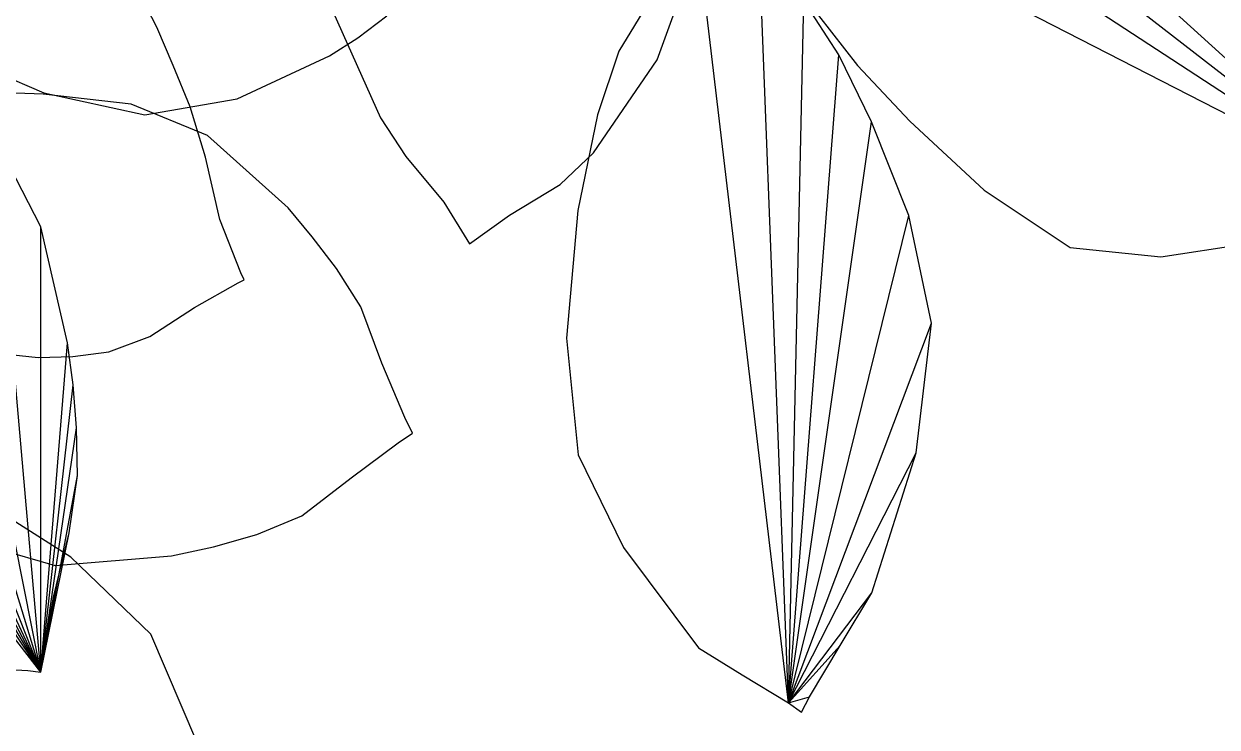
# Model space of a CAD drawing. Extents: x -23.2 to 18.8, y -18.4 to 11.3.
# Drawn here: x -4.2161 to -4.0868, y -0.8167 to -0.7405 of the extents above; entities that cross this region are included whole.
import ezdxf

# ---------------------------------------------------------------- set-up
doc = ezdxf.new("R2010")
doc.units = 0
doc.layers.add('FURNISHINGELEMENT', color=8, linetype='CONTINUOUS')

msp = doc.modelspace()

# ---------------------------------------------------------------- linework, layer by layer
at = {"layer": 'FURNISHINGELEMENT'}
for p, q in [((-4.0707, -0.75807, 4.03653), (-4.11596, -0.71684, 3.99841)), ((-4.0707, -0.75807, 4.03653), (-4.12229, -0.71799, 3.99338)), ((-4.0707, -0.75807, 4.03653), (-4.12772, -0.72083, 3.98973)), ((-4.0707, -0.75807, 4.03653), (-4.13296, -0.72608, 3.98712)), ((-4.21423, -0.81071, 4.23266), (-4.27018, -0.72757, 4.16588)), ((-4.21423, -0.81071, 4.23266), (-4.26409, -0.72691, 4.16923)), ((-4.21423, -0.81071, 4.23266), (-4.25833, -0.72778, 4.17315)), ((-4.21423, -0.81071, 4.23266), (-4.2772, -0.72992, 4.16304)), ((-4.21423, -0.81071, 4.23266), (-4.2522, -0.73013, 4.17784)), ((-4.20167, -0.74087, 4.16194), (-4.20757, -0.72948, 4.15503)), ((-4.13323, -0.81405, 4.02399), (-4.14286, -0.73275, 3.98577)), ((-4.21423, -0.81071, 4.23266), (-4.24496, -0.73372, 4.1834)), ((-4.13323, -0.81405, 4.02399), (-4.13631, -0.73441, 3.98859)), ((-4.14746, -0.74441, 4.01617), (-4.14459, -0.73656, 4.00376)), ((-4.14823, -0.73787, 3.98786), (-4.15163, -0.74348, 3.99038)), ((-4.14823, -0.73787, 3.98786), (-4.15163, -0.74348, 3.99038)), ((-4.14823, -0.73787, 3.98786), (-4.15163, -0.74348, 3.99038)), ((-4.14823, -0.73787, 3.98786), (-4.15163, -0.74348, 3.99038)), ((-4.14823, -0.73787, 3.98786), (-4.15163, -0.74348, 3.99038)), ((-4.14823, -0.73787, 3.98786), (-4.15163, -0.74348, 3.99038)), ((-4.14823, -0.73787, 3.98786), (-4.15163, -0.74348, 3.99038)), ((-4.14823, -0.73787, 3.98786), (-4.15163, -0.74348, 3.99038)), ((-4.14823, -0.73787, 3.98786), (-4.15163, -0.74348, 3.99038)), ((-4.14823, -0.73787, 3.98786), (-4.15163, -0.74348, 3.99038)), ((-4.14823, -0.73787, 3.98786), (-4.15163, -0.74348, 3.99038)), ((-4.14823, -0.73787, 3.98786), (-4.15163, -0.74348, 3.99038)), ((-4.13323, -0.81405, 4.02399), (-4.13155, -0.73802, 3.99252)), ((-4.12778, -0.74387, 3.99772), (-4.13155, -0.73802, 3.99252)), ((-4.12778, -0.74387, 3.99772), (-4.13155, -0.73802, 3.99252)), ((-4.12778, -0.74387, 3.99772), (-4.13155, -0.73802, 3.99252)), ((-4.12778, -0.74387, 3.99772), (-4.13155, -0.73802, 3.99252)), ((-4.12778, -0.74387, 3.99772), (-4.13155, -0.73802, 3.99252)), ((-4.12778, -0.74387, 3.99772), (-4.13155, -0.73802, 3.99252)), ((-4.12778, -0.74387, 3.99772), (-4.13155, -0.73802, 3.99252)), ((-4.12778, -0.74387, 3.99772), (-4.13155, -0.73802, 3.99252)), ((-4.12778, -0.74387, 3.99772), (-4.13155, -0.73802, 3.99252)), ((-4.21423, -0.81071, 4.23266), (-4.2363, -0.73873, 4.19017)), ((-4.18257, -0.73924, 4.02238), (-4.17743, -0.7507, 4.03062)), ((-4.1999, -0.74502, 4.16382), (-4.20167, -0.74087, 4.16194)), ((-4.17989, -0.74204, 3.9015), (-4.17674, -0.73965, 3.90507)), ((-4.12996, -0.73962, 3.99216), (-4.12576, -0.74504, 3.99583)), ((-4.12996, -0.73962, 3.99216), (-4.12576, -0.74504, 3.99583)), ((-4.12996, -0.73962, 3.99216), (-4.12576, -0.74504, 3.99583)), ((-4.12996, -0.73962, 3.99216), (-4.12576, -0.74504, 3.99583)), ((-4.12996, -0.73962, 3.99216), (-4.12576, -0.74504, 3.99583)), ((-4.12996, -0.73962, 3.99216), (-4.12576, -0.74504, 3.99583)), ((-4.12996, -0.73962, 3.99216), (-4.12576, -0.74504, 3.99583)), ((-4.12996, -0.73962, 3.99216), (-4.12576, -0.74504, 3.99583)), ((-4.12996, -0.73962, 3.99216), (-4.12576, -0.74504, 3.99583)), ((-4.12996, -0.73962, 3.99216), (-4.12576, -0.74504, 3.99583)), ((-4.12996, -0.73962, 3.99216), (-4.12576, -0.74504, 3.99583)), ((-4.18297, -0.74399, 3.89793), (-4.17989, -0.74204, 3.9015)), ((-4.22443, -0.74344, 3.86345), (-4.21393, -0.748, 3.87131)), ((-4.19298, -0.74865, 3.88786), (-4.18297, -0.74399, 3.89793)), ((-4.15434, -0.75449, 4.0268), (-4.14746, -0.74441, 4.01617)), ((-4.15163, -0.74348, 3.99038), (-4.15392, -0.75037, 3.99343)), ((-4.15163, -0.74348, 3.99038), (-4.15392, -0.75037, 3.99343)), ((-4.15163, -0.74348, 3.99038), (-4.15392, -0.75037, 3.99343)), ((-4.15163, -0.74348, 3.99038), (-4.15392, -0.75037, 3.99343)), ((-4.15163, -0.74348, 3.99038), (-4.15392, -0.75037, 3.99343)), ((-4.15163, -0.74348, 3.99038), (-4.15392, -0.75037, 3.99343)), ((-4.15163, -0.74348, 3.99038), (-4.15392, -0.75037, 3.99343)), ((-4.15163, -0.74348, 3.99038), (-4.15392, -0.75037, 3.99343)), ((-4.15163, -0.74348, 3.99038), (-4.15392, -0.75037, 3.99343)), ((-4.15163, -0.74348, 3.99038), (-4.15392, -0.75037, 3.99343)), ((-4.15163, -0.74348, 3.99038), (-4.15392, -0.75037, 3.99343)), ((-4.15163, -0.74348, 3.99038), (-4.15392, -0.75037, 3.99343)), ((-4.13323, -0.81405, 4.02399), (-4.12778, -0.74387, 3.99772)), ((-4.12425, -0.75112, 4.00374), (-4.12778, -0.74387, 3.99772)), ((-4.12425, -0.75112, 4.00374), (-4.12778, -0.74387, 3.99772)), ((-4.12425, -0.75112, 4.00374), (-4.12778, -0.74387, 3.99772)), ((-4.12425, -0.75112, 4.00374), (-4.12778, -0.74387, 3.99772)), ((-4.12425, -0.75112, 4.00374), (-4.12778, -0.74387, 3.99772)), ((-4.12425, -0.75112, 4.00374), (-4.12778, -0.74387, 3.99772)), ((-4.12425, -0.75112, 4.00374), (-4.12778, -0.74387, 3.99772)), ((-4.12425, -0.75112, 4.00374), (-4.12778, -0.74387, 3.99772)), ((-4.21423, -0.81071, 4.23266), (-4.22738, -0.74492, 4.1978)), ((-4.19807, -0.74949, 4.16528), (-4.1999, -0.74502, 4.16382)), ((-4.12576, -0.74504, 3.99583), (-4.12007, -0.75105, 4.00022)), ((-4.12576, -0.74504, 3.99583), (-4.12007, -0.75105, 4.00022)), ((-4.12576, -0.74504, 3.99583), (-4.12007, -0.75105, 4.00022)), ((-4.12576, -0.74504, 3.99583), (-4.12007, -0.75105, 4.00022)), ((-4.12576, -0.74504, 3.99583), (-4.12007, -0.75105, 4.00022)), ((-4.12576, -0.74504, 3.99583), (-4.12007, -0.75105, 4.00022)), ((-4.12576, -0.74504, 3.99583), (-4.12007, -0.75105, 4.00022)), ((-4.12576, -0.74504, 3.99583), (-4.12007, -0.75105, 4.00022)), ((-4.12576, -0.74504, 3.99583), (-4.12007, -0.75105, 4.00022)), ((-4.12576, -0.74504, 3.99583), (-4.12007, -0.75105, 4.00022)), ((-4.12576, -0.74504, 3.99583), (-4.12007, -0.75105, 4.00022)), ((-4.214, -0.74813, 3.90193), (-4.2229, -0.74777, 3.895)), ((-4.20445, -0.74922, 3.91013), (-4.214, -0.74813, 3.90193)), ((-4.21393, -0.748, 3.87131), (-4.20298, -0.75037, 3.87934)), ((-4.19618, -0.7526, 3.91868), (-4.20445, -0.74922, 3.91013)), ((-4.20298, -0.75037, 3.87934), (-4.19298, -0.74865, 3.88786)), ((-4.19641, -0.75496, 4.16583), (-4.19807, -0.74949, 4.16528)), ((-4.17743, -0.7507, 4.03062), (-4.17471, -0.75487, 4.03255)), ((-4.15392, -0.75037, 3.99343), (-4.15607, -0.76071, 3.99775)), ((-4.15392, -0.75037, 3.99343), (-4.15607, -0.76071, 3.99775)), ((-4.15392, -0.75037, 3.99343), (-4.15607, -0.76071, 3.99775)), ((-4.15392, -0.75037, 3.99343), (-4.15607, -0.76071, 3.99775)), ((-4.15392, -0.75037, 3.99343), (-4.15607, -0.76071, 3.99775)), ((-4.15392, -0.75037, 3.99343), (-4.15607, -0.76071, 3.99775)), ((-4.15392, -0.75037, 3.99343), (-4.15607, -0.76071, 3.99775)), ((-4.15392, -0.75037, 3.99343), (-4.15607, -0.76071, 3.99775)), ((-4.15392, -0.75037, 3.99343), (-4.15607, -0.76071, 3.99775)), ((-4.15392, -0.75037, 3.99343), (-4.15607, -0.76071, 3.99775)), ((-4.15392, -0.75037, 3.99343), (-4.15607, -0.76071, 3.99775)), ((-4.15392, -0.75037, 3.99343), (-4.15607, -0.76071, 3.99775)), ((-4.13323, -0.81405, 4.02399), (-4.12425, -0.75112, 4.00374)), ((-4.1202, -0.76125, 4.01156), (-4.12425, -0.75112, 4.00374)), ((-4.1202, -0.76125, 4.01156), (-4.12425, -0.75112, 4.00374)), ((-4.1202, -0.76125, 4.01156), (-4.12425, -0.75112, 4.00374)), ((-4.1202, -0.76125, 4.01156), (-4.12425, -0.75112, 4.00374)), ((-4.1202, -0.76125, 4.01156), (-4.12425, -0.75112, 4.00374)), ((-4.1202, -0.76125, 4.01156), (-4.12425, -0.75112, 4.00374)), ((-4.1202, -0.76125, 4.01156), (-4.12425, -0.75112, 4.00374)), ((-4.12007, -0.75105, 4.00022), (-4.11204, -0.75853, 4.00629)), ((-4.12007, -0.75105, 4.00022), (-4.11204, -0.75853, 4.00629)), ((-4.12007, -0.75105, 4.00022), (-4.11204, -0.75853, 4.00629)), ((-4.12007, -0.75105, 4.00022), (-4.11204, -0.75853, 4.00629)), ((-4.12007, -0.75105, 4.00022), (-4.11204, -0.75853, 4.00629)), ((-4.12007, -0.75105, 4.00022), (-4.11204, -0.75853, 4.00629)), ((-4.12007, -0.75105, 4.00022), (-4.11204, -0.75853, 4.00629)), ((-4.12007, -0.75105, 4.00022), (-4.11204, -0.75853, 4.00629)), ((-4.12007, -0.75105, 4.00022), (-4.11204, -0.75853, 4.00629)), ((-4.12007, -0.75105, 4.00022), (-4.11204, -0.75853, 4.00629)), ((-4.12007, -0.75105, 4.00022), (-4.11204, -0.75853, 4.00629)), ((-4.21423, -0.81071, 4.23266), (-4.21936, -0.75259, 4.20633)), ((-4.21423, -0.7625, 4.21602), (-4.21936, -0.75259, 4.20633)), ((-4.21423, -0.7625, 4.21602), (-4.21936, -0.75259, 4.20633)), ((-4.21423, -0.7625, 4.21602), (-4.21936, -0.75259, 4.20633)), ((-4.21423, -0.7625, 4.21602), (-4.21936, -0.75259, 4.20633)), ((-4.21423, -0.7625, 4.21602), (-4.21936, -0.75259, 4.20633)), ((-4.21423, -0.7625, 4.21602), (-4.21936, -0.75259, 4.20633)), ((-4.21423, -0.7625, 4.21602), (-4.21936, -0.75259, 4.20633)), ((-4.21423, -0.7625, 4.21602), (-4.21936, -0.75259, 4.20633)), ((-4.18744, -0.76044, 3.92518), (-4.19618, -0.7526, 3.91868)), ((-4.19486, -0.76169, 4.16542), (-4.19641, -0.75496, 4.16583)), ((-4.17471, -0.75487, 4.03255), (-4.17059, -0.75981, 4.03362)), ((-4.15798, -0.75792, 4.02992), (-4.15434, -0.75449, 4.0268)), ((-4.16345, -0.76124, 4.03254), (-4.15798, -0.75792, 4.02992)), ((-4.11204, -0.75853, 4.00629), (-4.1027, -0.76474, 4.01391)), ((-4.11204, -0.75853, 4.00629), (-4.1027, -0.76474, 4.01391)), ((-4.11204, -0.75853, 4.00629), (-4.1027, -0.76474, 4.01391)), ((-4.11204, -0.75853, 4.00629), (-4.1027, -0.76474, 4.01391)), ((-4.11204, -0.75853, 4.00629), (-4.1027, -0.76474, 4.01391)), ((-4.11204, -0.75853, 4.00629), (-4.1027, -0.76474, 4.01391)), ((-4.11204, -0.75853, 4.00629), (-4.1027, -0.76474, 4.01391)), ((-4.11204, -0.75853, 4.00629), (-4.1027, -0.76474, 4.01391)), ((-4.11204, -0.75853, 4.00629), (-4.1027, -0.76474, 4.01391)), ((-4.11204, -0.75853, 4.00629), (-4.1027, -0.76474, 4.01391)), ((-4.11204, -0.75853, 4.00629), (-4.1027, -0.76474, 4.01391)), ((-4.17059, -0.75981, 4.03362), (-4.16778, -0.76434, 4.03404)), ((-4.18486, -0.76358, 3.92701), (-4.18744, -0.76044, 3.92518)), ((-4.16778, -0.76434, 4.03404), (-4.16345, -0.76124, 4.03254)), ((-4.15607, -0.76071, 3.99775), (-4.15727, -0.77454, 4.00293)), ((-4.15607, -0.76071, 3.99775), (-4.15727, -0.77454, 4.00293)), ((-4.15607, -0.76071, 3.99775), (-4.15727, -0.77454, 4.00293)), ((-4.15607, -0.76071, 3.99775), (-4.15727, -0.77454, 4.00293)), ((-4.15607, -0.76071, 3.99775), (-4.15727, -0.77454, 4.00293)), ((-4.15607, -0.76071, 3.99775), (-4.15727, -0.77454, 4.00293)), ((-4.15607, -0.76071, 3.99775), (-4.15727, -0.77454, 4.00293)), ((-4.15607, -0.76071, 3.99775), (-4.15727, -0.77454, 4.00293)), ((-4.15607, -0.76071, 3.99775), (-4.15727, -0.77454, 4.00293)), ((-4.15607, -0.76071, 3.99775), (-4.15727, -0.77454, 4.00293)), ((-4.15607, -0.76071, 3.99775), (-4.15727, -0.77454, 4.00293)), ((-4.15607, -0.76071, 3.99775), (-4.15727, -0.77454, 4.00293)), ((-4.13323, -0.81405, 4.02399), (-4.1202, -0.76125, 4.01156)), ((-4.11773, -0.77294, 4.01956), (-4.1202, -0.76125, 4.01156)), ((-4.11773, -0.77294, 4.01956), (-4.1202, -0.76125, 4.01156)), ((-4.11773, -0.77294, 4.01956), (-4.1202, -0.76125, 4.01156)), ((-4.11773, -0.77294, 4.01956), (-4.1202, -0.76125, 4.01156)), ((-4.11773, -0.77294, 4.01956), (-4.1202, -0.76125, 4.01156)), ((-4.11773, -0.77294, 4.01956), (-4.1202, -0.76125, 4.01156)), ((-4.21423, -0.81071, 4.23266), (-4.21423, -0.7625, 4.21602)), ((-4.21134, -0.77506, 4.224), (-4.21423, -0.7625, 4.21602)), ((-4.21134, -0.77506, 4.224), (-4.21423, -0.7625, 4.21602)), ((-4.21134, -0.77506, 4.224), (-4.21423, -0.7625, 4.21602)), ((-4.21134, -0.77506, 4.224), (-4.21423, -0.7625, 4.21602)), ((-4.21134, -0.77506, 4.224), (-4.21423, -0.7625, 4.21602)), ((-4.21134, -0.77506, 4.224), (-4.21423, -0.7625, 4.21602)), ((-4.21134, -0.77506, 4.224), (-4.21423, -0.7625, 4.21602)), ((-4.19257, -0.76747, 4.16463), (-4.19486, -0.76169, 4.16542)), ((-4.18219, -0.76702, 3.92854), (-4.18486, -0.76358, 3.92701)), ((-4.09288, -0.76573, 4.02233), (-4.08066, -0.76389, 4.03052)), ((-4.09288, -0.76573, 4.02233), (-4.08066, -0.76389, 4.03052)), ((-4.09288, -0.76573, 4.02233), (-4.08066, -0.76389, 4.03052)), ((-4.09288, -0.76573, 4.02233), (-4.08066, -0.76389, 4.03052)), ((-4.09288, -0.76573, 4.02233), (-4.08066, -0.76389, 4.03052)), ((-4.09288, -0.76573, 4.02233), (-4.08066, -0.76389, 4.03052)), ((-4.09288, -0.76573, 4.02233), (-4.08066, -0.76389, 4.03052)), ((-4.09288, -0.76573, 4.02233), (-4.08066, -0.76389, 4.03052)), ((-4.09288, -0.76573, 4.02233), (-4.08066, -0.76389, 4.03052)), ((-4.09288, -0.76573, 4.02233), (-4.08066, -0.76389, 4.03052)), ((-4.09288, -0.76573, 4.02233), (-4.08066, -0.76389, 4.03052)), ((-4.1027, -0.76474, 4.01391), (-4.09288, -0.76573, 4.02233)), ((-4.1027, -0.76474, 4.01391), (-4.09288, -0.76573, 4.02233)), ((-4.1027, -0.76474, 4.01391), (-4.09288, -0.76573, 4.02233)), ((-4.1027, -0.76474, 4.01391), (-4.09288, -0.76573, 4.02233)), ((-4.1027, -0.76474, 4.01391), (-4.09288, -0.76573, 4.02233)), ((-4.1027, -0.76474, 4.01391), (-4.09288, -0.76573, 4.02233)), ((-4.1027, -0.76474, 4.01391), (-4.09288, -0.76573, 4.02233)), ((-4.1027, -0.76474, 4.01391), (-4.09288, -0.76573, 4.02233)), ((-4.1027, -0.76474, 4.01391), (-4.09288, -0.76573, 4.02233)), ((-4.1027, -0.76474, 4.01391), (-4.09288, -0.76573, 4.02233)), ((-4.1027, -0.76474, 4.01391), (-4.09288, -0.76573, 4.02233)), ((-4.19222, -0.76823, 4.16452), (-4.19257, -0.76747, 4.16463)), ((-4.17956, -0.77114, 3.92978), (-4.18219, -0.76702, 3.92854)), ((-4.19761, -0.77124, 4.16062), (-4.19287, -0.76856, 4.16406)), ((-4.19287, -0.76856, 4.16406), (-4.19222, -0.76823, 4.16452)), ((-4.20243, -0.77437, 4.15626), (-4.19761, -0.77124, 4.16062)), ((-4.17731, -0.77726, 3.93083), (-4.17956, -0.77114, 3.92978)), ((-4.13323, -0.81405, 4.02399), (-4.11773, -0.77294, 4.01956)), ((-4.1194, -0.78696, 4.02654), (-4.11773, -0.77294, 4.01956)), ((-4.1194, -0.78696, 4.02654), (-4.11773, -0.77294, 4.01956)), ((-4.1194, -0.78696, 4.02654), (-4.11773, -0.77294, 4.01956)), ((-4.1194, -0.78696, 4.02654), (-4.11773, -0.77294, 4.01956)), ((-4.1194, -0.78696, 4.02654), (-4.11773, -0.77294, 4.01956)), ((-4.20687, -0.77602, 4.15245), (-4.20243, -0.77437, 4.15626)), ((-4.22568, -0.77549, 4.1364), (-4.21453, -0.77664, 4.14563)), ((-4.21423, -0.81071, 4.23266), (-4.21134, -0.77506, 4.224)), ((-4.21074, -0.77959, 4.22647), (-4.21134, -0.77506, 4.224)), ((-4.21074, -0.77959, 4.22647), (-4.21134, -0.77506, 4.224)), ((-4.21074, -0.77959, 4.22647), (-4.21134, -0.77506, 4.224)), ((-4.21074, -0.77959, 4.22647), (-4.21134, -0.77506, 4.224)), ((-4.21074, -0.77959, 4.22647), (-4.21134, -0.77506, 4.224)), ((-4.21074, -0.77959, 4.22647), (-4.21134, -0.77506, 4.224)), ((-4.15727, -0.77454, 4.00293), (-4.15603, -0.78719, 4.00793)), ((-4.15727, -0.77454, 4.00293), (-4.15603, -0.78719, 4.00793)), ((-4.15727, -0.77454, 4.00293), (-4.15603, -0.78719, 4.00793)), ((-4.15727, -0.77454, 4.00293), (-4.15603, -0.78719, 4.00793)), ((-4.15727, -0.77454, 4.00293), (-4.15603, -0.78719, 4.00793)), ((-4.15727, -0.77454, 4.00293), (-4.15603, -0.78719, 4.00793)), ((-4.15727, -0.77454, 4.00293), (-4.15603, -0.78719, 4.00793)), ((-4.15727, -0.77454, 4.00293), (-4.15603, -0.78719, 4.00793)), ((-4.15727, -0.77454, 4.00293), (-4.15603, -0.78719, 4.00793)), ((-4.15727, -0.77454, 4.00293), (-4.15603, -0.78719, 4.00793)), ((-4.15727, -0.77454, 4.00293), (-4.15603, -0.78719, 4.00793)), ((-4.15727, -0.77454, 4.00293), (-4.15603, -0.78719, 4.00793)), ((-4.21453, -0.77664, 4.14563), (-4.21079, -0.77654, 4.14903)), ((-4.21079, -0.77654, 4.14903), (-4.20687, -0.77602, 4.15245)), ((-4.17479, -0.78314, 3.93076), (-4.17731, -0.77726, 3.93083)), ((-4.21423, -0.81071, 4.23266), (-4.21074, -0.77959, 4.22647)), ((-4.21038, -0.78426, 4.22882), (-4.21074, -0.77959, 4.22647)), ((-4.21038, -0.78426, 4.22882), (-4.21074, -0.77959, 4.22647)), ((-4.21038, -0.78426, 4.22882), (-4.21074, -0.77959, 4.22647)), ((-4.21038, -0.78426, 4.22882), (-4.21074, -0.77959, 4.22647)), ((-4.21038, -0.78426, 4.22882), (-4.21074, -0.77959, 4.22647)), ((-4.17396, -0.78484, 3.9306), (-4.17479, -0.78314, 3.93076)), ((-4.21423, -0.81071, 4.23266), (-4.21038, -0.78426, 4.22882)), ((-4.21026, -0.7894, 4.23065), (-4.21038, -0.78426, 4.22882)), ((-4.21026, -0.7894, 4.23065), (-4.21038, -0.78426, 4.22882)), ((-4.21026, -0.7894, 4.23065), (-4.21038, -0.78426, 4.22882)), ((-4.21026, -0.7894, 4.23065), (-4.21038, -0.78426, 4.22882)), ((-4.17551, -0.78588, 3.93109), (-4.17396, -0.78484, 3.9306)), ((-4.18061, -0.78968, 3.93236), (-4.17551, -0.78588, 3.93109)), ((-4.15603, -0.78719, 4.00793), (-4.15109, -0.7972, 4.01407)), ((-4.15603, -0.78719, 4.00793), (-4.15109, -0.7972, 4.01407)), ((-4.15603, -0.78719, 4.00793), (-4.15109, -0.7972, 4.01407)), ((-4.15603, -0.78719, 4.00793), (-4.15109, -0.7972, 4.01407)), ((-4.15603, -0.78719, 4.00793), (-4.15109, -0.7972, 4.01407)), ((-4.15603, -0.78719, 4.00793), (-4.15109, -0.7972, 4.01407)), ((-4.15603, -0.78719, 4.00793), (-4.15109, -0.7972, 4.01407)), ((-4.15603, -0.78719, 4.00793), (-4.15109, -0.7972, 4.01407)), ((-4.15603, -0.78719, 4.00793), (-4.15109, -0.7972, 4.01407)), ((-4.15603, -0.78719, 4.00793), (-4.15109, -0.7972, 4.01407)), ((-4.15603, -0.78719, 4.00793), (-4.15109, -0.7972, 4.01407)), ((-4.15603, -0.78719, 4.00793), (-4.15109, -0.7972, 4.01407)), ((-4.13323, -0.81405, 4.02399), (-4.1194, -0.78696, 4.02654)), ((-4.12421, -0.80212, 4.02851), (-4.1194, -0.78696, 4.02654)), ((-4.12421, -0.80212, 4.02851), (-4.1194, -0.78696, 4.02654)), ((-4.12421, -0.80212, 4.02851), (-4.1194, -0.78696, 4.02654)), ((-4.12421, -0.80212, 4.02851), (-4.1194, -0.78696, 4.02654)), ((-4.21423, -0.81071, 4.23266), (-4.21026, -0.7894, 4.23065)), ((-4.21119, -0.79563, 4.23204), (-4.21026, -0.7894, 4.23065)), ((-4.21119, -0.79563, 4.23204), (-4.21026, -0.7894, 4.23065)), ((-4.21119, -0.79563, 4.23204), (-4.21026, -0.7894, 4.23065)), ((-4.18596, -0.79378, 3.93259), (-4.18061, -0.78968, 3.93236)), ((-4.21098, -0.79827, 3.92747), (-4.22049, -0.79223, 3.92038)), ((-4.19084, -0.79582, 3.93209), (-4.18596, -0.79378, 3.93259)), ((-4.2228, -0.79625, 3.91448), (-4.21268, -0.79917, 3.92372)), ((-4.21423, -0.81071, 4.23266), (-4.21119, -0.79563, 4.23204)), ((-4.21288, -0.80259, 4.23296), (-4.21119, -0.79563, 4.23204)), ((-4.21288, -0.80259, 4.23296), (-4.21119, -0.79563, 4.23204)), ((-4.19553, -0.79713, 3.93104), (-4.19084, -0.79582, 3.93209)), ((-4.2001, -0.79811, 3.92951), (-4.19553, -0.79713, 3.93104)), ((-4.15109, -0.7972, 4.01407), (-4.14297, -0.80809, 4.01969)), ((-4.15109, -0.7972, 4.01407), (-4.14297, -0.80809, 4.01969)), ((-4.15109, -0.7972, 4.01407), (-4.14297, -0.80809, 4.01969)), ((-4.15109, -0.7972, 4.01407), (-4.14297, -0.80809, 4.01969)), ((-4.15109, -0.7972, 4.01407), (-4.14297, -0.80809, 4.01969)), ((-4.15109, -0.7972, 4.01407), (-4.14297, -0.80809, 4.01969)), ((-4.15109, -0.7972, 4.01407), (-4.14297, -0.80809, 4.01969)), ((-4.15109, -0.7972, 4.01407), (-4.14297, -0.80809, 4.01969)), ((-4.15109, -0.7972, 4.01407), (-4.14297, -0.80809, 4.01969)), ((-4.15109, -0.7972, 4.01407), (-4.14297, -0.80809, 4.01969)), ((-4.15109, -0.7972, 4.01407), (-4.14297, -0.80809, 4.01969)), ((-4.15109, -0.7972, 4.01407), (-4.14297, -0.80809, 4.01969)), ((-4.21268, -0.79917, 3.92372), (-4.2001, -0.79811, 3.92951)), ((-4.20232, -0.80661, 3.93509), (-4.21098, -0.79827, 3.92747)), ((-4.21423, -0.81071, 4.23266), (-4.21288, -0.80259, 4.23296)), ((-4.21401, -0.8091, 4.23278), (-4.21288, -0.80259, 4.23296)), ((-4.13323, -0.81405, 4.02399), (-4.12421, -0.80212, 4.02851)), ((-4.12762, -0.80781, 4.02737), (-4.12421, -0.80212, 4.02851)), ((-4.12762, -0.80781, 4.02737), (-4.12421, -0.80212, 4.02851)), ((-4.12762, -0.80781, 4.02737), (-4.12421, -0.80212, 4.02851)), ((-4.19733, -0.81827, 3.94238), (-4.20232, -0.80661, 3.93509)), ((-4.14297, -0.80809, 4.01969), (-4.13826, -0.811, 4.02211)), ((-4.14297, -0.80809, 4.01969), (-4.13826, -0.811, 4.02211)), ((-4.14297, -0.80809, 4.01969), (-4.13826, -0.811, 4.02211)), ((-4.14297, -0.80809, 4.01969), (-4.13826, -0.811, 4.02211)), ((-4.14297, -0.80809, 4.01969), (-4.13826, -0.811, 4.02211)), ((-4.14297, -0.80809, 4.01969), (-4.13826, -0.811, 4.02211)), ((-4.14297, -0.80809, 4.01969), (-4.13826, -0.811, 4.02211)), ((-4.14297, -0.80809, 4.01969), (-4.13826, -0.811, 4.02211)), ((-4.14297, -0.80809, 4.01969), (-4.13826, -0.811, 4.02211)), ((-4.14297, -0.80809, 4.01969), (-4.13826, -0.811, 4.02211)), ((-4.14297, -0.80809, 4.01969), (-4.13826, -0.811, 4.02211)), ((-4.14297, -0.80809, 4.01969), (-4.13826, -0.811, 4.02211)), ((-4.13323, -0.81405, 4.02399), (-4.12762, -0.80781, 4.02737)), ((-4.13096, -0.81339, 4.02516), (-4.12762, -0.80781, 4.02737)), ((-4.13096, -0.81339, 4.02516), (-4.12762, -0.80781, 4.02737)), ((-4.21423, -0.81071, 4.23266), (-4.21401, -0.8091, 4.23278)), ((-4.22149, -0.81018, 4.23329), (-4.21566, -0.81055, 4.23285)), ((-4.22149, -0.81018, 4.23329), (-4.21566, -0.81055, 4.23285)), ((-4.22149, -0.81018, 4.23329), (-4.21566, -0.81055, 4.23285)), ((-4.22149, -0.81018, 4.23329), (-4.21566, -0.81055, 4.23285)), ((-4.22149, -0.81018, 4.23329), (-4.21566, -0.81055, 4.23285)), ((-4.22149, -0.81018, 4.23329), (-4.21566, -0.81055, 4.23285)), ((-4.22149, -0.81018, 4.23329), (-4.21566, -0.81055, 4.23285)), ((-4.22149, -0.81018, 4.23329), (-4.21566, -0.81055, 4.23285)), ((-4.22149, -0.81018, 4.23329), (-4.21566, -0.81055, 4.23285)), ((-4.22149, -0.81018, 4.23329), (-4.21566, -0.81055, 4.23285)), ((-4.22149, -0.81018, 4.23329), (-4.21566, -0.81055, 4.23285)), ((-4.22149, -0.81018, 4.23329), (-4.21566, -0.81055, 4.23285)), ((-4.22149, -0.81018, 4.23329), (-4.21566, -0.81055, 4.23285)), ((-4.22149, -0.81018, 4.23329), (-4.21566, -0.81055, 4.23285)), ((-4.22149, -0.81018, 4.23329), (-4.21566, -0.81055, 4.23285)), ((-4.22149, -0.81018, 4.23329), (-4.21566, -0.81055, 4.23285)), ((-4.22149, -0.81018, 4.23329), (-4.21566, -0.81055, 4.23285)), ((-4.21566, -0.81055, 4.23285), (-4.21423, -0.81071, 4.23266)), ((-4.21566, -0.81055, 4.23285), (-4.21423, -0.81071, 4.23266)), ((-4.21566, -0.81055, 4.23285), (-4.21423, -0.81071, 4.23266)), ((-4.21566, -0.81055, 4.23285), (-4.21423, -0.81071, 4.23266)), ((-4.21566, -0.81055, 4.23285), (-4.21423, -0.81071, 4.23266)), ((-4.21566, -0.81055, 4.23285), (-4.21423, -0.81071, 4.23266)), ((-4.21566, -0.81055, 4.23285), (-4.21423, -0.81071, 4.23266)), ((-4.21566, -0.81055, 4.23285), (-4.21423, -0.81071, 4.23266)), ((-4.21566, -0.81055, 4.23285), (-4.21423, -0.81071, 4.23266)), ((-4.21566, -0.81055, 4.23285), (-4.21423, -0.81071, 4.23266)), ((-4.21566, -0.81055, 4.23285), (-4.21423, -0.81071, 4.23266)), ((-4.21566, -0.81055, 4.23285), (-4.21423, -0.81071, 4.23266)), ((-4.21566, -0.81055, 4.23285), (-4.21423, -0.81071, 4.23266)), ((-4.21566, -0.81055, 4.23285), (-4.21423, -0.81071, 4.23266)), ((-4.21566, -0.81055, 4.23285), (-4.21423, -0.81071, 4.23266)), ((-4.21566, -0.81055, 4.23285), (-4.21423, -0.81071, 4.23266)), ((-4.21566, -0.81055, 4.23285), (-4.21423, -0.81071, 4.23266)), ((-4.13826, -0.811, 4.02211), (-4.13323, -0.81405, 4.02399)), ((-4.13826, -0.811, 4.02211), (-4.13323, -0.81405, 4.02399)), ((-4.13826, -0.811, 4.02211), (-4.13323, -0.81405, 4.02399)), ((-4.13826, -0.811, 4.02211), (-4.13323, -0.81405, 4.02399)), ((-4.13826, -0.811, 4.02211), (-4.13323, -0.81405, 4.02399)), ((-4.13826, -0.811, 4.02211), (-4.13323, -0.81405, 4.02399)), ((-4.13826, -0.811, 4.02211), (-4.13323, -0.81405, 4.02399)), ((-4.13826, -0.811, 4.02211), (-4.13323, -0.81405, 4.02399)), ((-4.13826, -0.811, 4.02211), (-4.13323, -0.81405, 4.02399)), ((-4.13826, -0.811, 4.02211), (-4.13323, -0.81405, 4.02399)), ((-4.13826, -0.811, 4.02211), (-4.13323, -0.81405, 4.02399)), ((-4.13826, -0.811, 4.02211), (-4.13323, -0.81405, 4.02399)), ((-4.13323, -0.81405, 4.02399), (-4.13096, -0.81339, 4.02516)), ((-4.13323, -0.81405, 4.02399), (-4.13181, -0.81506, 4.02444)), ((-4.13181, -0.81506, 4.02444), (-4.13096, -0.81339, 4.02516))]:
    msp.add_line(p, q, dxfattribs=at)

doc.saveas('drawing.dxf')
